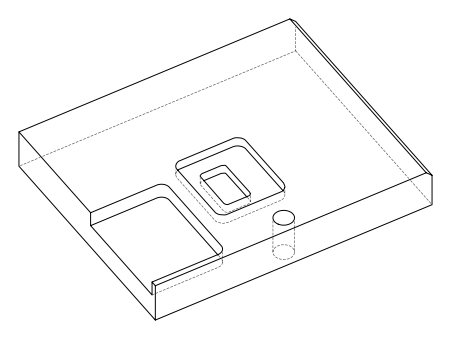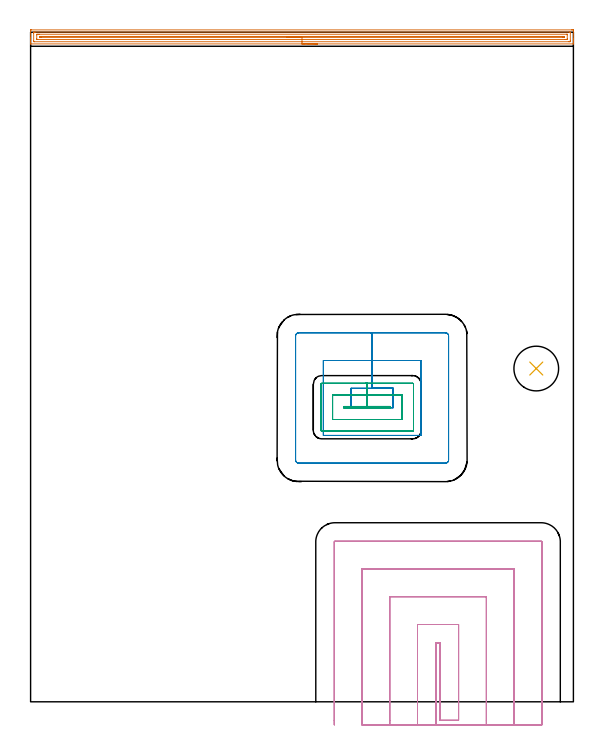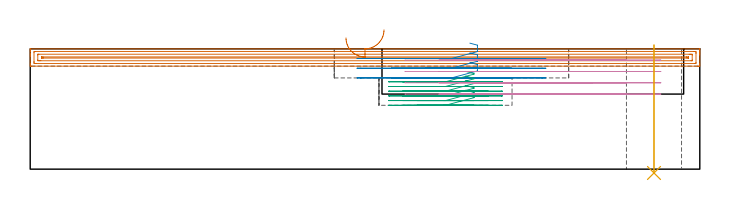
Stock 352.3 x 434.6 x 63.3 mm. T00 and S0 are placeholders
(PLAN: 5 operations, 4 tool changes, 34.9 min)
(1 AREA_MILL | FG_CHAMFER_SURFACE | UGT0205_001 | 11.45 min | 14586 mm3)
(2 MILL_RECTANGULAR_POCKET | POCKET_RECTANGULAR_STRAIGHT | UGT0201_106 | Follow Part, ap 6, ae 75% | 4.62 min | 202343 mm3)
(3 MILL_RECTANGULAR_POCKET_1 | POCKET_RECTANGULAR_STRAIGHT_1 | NXT0201_013 | Follow Part, ap 2.5, ae 75% | 5.1 min | 40958 mm3)
(4 MILL_SLOT | SLOT_PARTIAL_RECTANGULAR | UGT0201_106 | Follow Part, ap 6, ae 75% | 13.49 min | 437378 mm3)
(5 INDEXABLE_INSERT_DRILL_THROUGH_HOLE_FROM_SOLID | STEP1HOLE | NXT0302_029 | 0.27 min | 41745 mm3)
(TOOL UGT0205_001 | Chamfer Mill 20 x 3 x 45 deg. | D20 FL50 Z2)
(TOOL UGT0201_106 | End Mill 24 mm | D24 FL25 Z2)
(TOOL NXT0201_013 | ENDMILL 10mm | D10 FL30 Z4)
(TOOL NXT0302_029 | Index. Insert Drill 29mm [880-D2900L32-05] | D29 PA176 FL145 Z2)
(OP 1 AREA_MILL)
G17 G21 G94 G90
T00 M6
G54
G17 G0 G90 X186.15 Y427. S1061 M3
G43 Z73.3 H0
G94 G1 X186.112 Z72.428 F250.
X185.998 Z71.563
X185.809 Z70.712
X185.547 Z69.88
X185.213 Z69.074
X184.81 Z68.3
X184.342 Z67.564
X183.81 Z66.872
X183.221 Z66.229
X182.578 Z65.64
X181.886 Z65.108
X181.15 Z64.64
X180.376 Z64.237
X179.57 Z63.903
X178.738 Z63.641
X177.887 Z63.452
X177.022 Z63.338
X176.15 Z63.3
X0.171
X0.01 Y427.003 Z63.288
X0.007 Y427.039 Z63.252
X0. Y427.421 Z62.878
Y427.761 Z62.538
Y428.44 Z61.855
Y429.668 Z60.629
Y430.217 Z60.077
Y430.831 Z59.464
Y434.935 Z55.362
X0.004 Y435.549 Z54.749
X0.008 Y436.092 Z54.206
X0.069 Y436.094 Z54.204
X0.617 Y436.1 Z54.2
X351.129
X351.683 Y436.099 Z54.201
X352.231 Y436.094 Z54.204
X352.292 Y436.092 Z54.206
X352.296 Y435.549 Z54.749
X352.3 Y434.935 Z55.363
Y430.217 Z60.077
Y429.668 Z60.629
Y429.328 Z60.968
Y428.779 Z61.517
Y428.44 Z61.855
Y427.761 Z62.539
Y427.421 Z62.878
Y427.041 Z63.25
X352.291 Y427.002 Z63.288
X352.129 Y427. Z63.3
X176.15
Y428.414 Z61.886
X2.429 Y428.415 Z61.885
X2.404
X2.01 Y428.44 Z61.86
X2.001 Y428.84 Z61.46
X2. Y433.771 Z56.529
X2.001 Y434.172 Z56.128
X2.01 Y434.66 Z55.64
X2.379 Y434.685 Z55.615
X2.404
X3.271 Y434.686 Z55.614
X349.871 Y434.685 Z55.615
X349.896 Y434.684 Z55.616
X350.29 Y434.66 Z55.64
X350.299 Y434.26 Z56.04
X350.3 Y429.328 Z60.972
X350.299 Y428.928 Z61.372
X350.29 Y428.44 Z61.86
X349.921 Y428.415 Z61.885
X349.896
X349.029 Y428.414 Z61.886
X176.15
Y429.828 Z60.472
X4.581
X4.19 Y429.83 Z60.47
X4.061 Y429.832 Z60.468
X4.022 Y429.835 Z60.465
X4.01 Y429.902 Z60.398
X4.004 Y430.028 Z60.272
X4.001 Y430.217 Z60.083
Y432.883 Z57.417
X4.002 Y433.07 Z57.23
X4.01 Y433.255 Z57.045
X4.19 Y433.264 Z57.036
X4.695 Y433.27 Z57.03
X5.084 Y433.271 Z57.029
X5.586 Y433.272 Z57.028
X347.719 Y433.271 Z57.029
X348.11 Y433.27 Z57.03
X348.239 Y433.268 Z57.032
X348.278 Y433.265 Z57.035
X348.29 Y433.198 Z57.102
X348.296 Y433.072 Z57.228
X348.299 Y432.883 Z57.417
Y430.217 Z60.083
X348.298 Y430.029 Z60.271
X348.29 Y429.845 Z60.455
X348.11 Y429.835 Z60.465
X347.605 Y429.83 Z60.47
X347.216 Y429.829 Z60.471
X346.714 Y429.828 Z60.472
X176.15
Y431.243 Z59.057
X6.732
X6.115 Y431.248 Z59.052
X6.021 Y431.249 Z59.051
X6.01 Y431.34 Z58.96
X6.008 Y431.55 Z58.75
X6.01 Y431.76 Z58.54
X6.021 Y431.851 Z58.449
X6.118 Y431.854 Z58.446
X6.252 Y431.856 Z58.444
X6.87 Y431.857 Z58.443
X345.568
X346.185 Y431.852 Z58.448
X346.279 Y431.85 Z58.45
X346.29 Y431.76 Z58.54
X346.292 Y431.55 Z58.75
X346.29 Y431.34 Z58.96
X346.279 Y431.249 Z59.051
X346.181 Y431.247 Z59.053
X345.292 Y431.243 Z59.057
X176.15
X175.278 Z59.095
X174.414 Z59.209
X173.562 Z59.398
X172.73 Z59.66
X171.924 Z59.994
X171.15 Z60.397
X170.414 Z60.866
X169.722 Z61.397
X169.079 Z61.986
X168.49 Z62.629
X167.959 Z63.322
X167.49 Z64.057
X167.087 Z64.831
X166.753 Z65.637
X166.491 Z66.469
X166.302 Z67.321
X166.188 Z68.186
X166.15 Z69.057
G0 Z73.3
M5
M2
(OP 2 MILL_RECTANGULAR_POCKET)
G17 G21 G94 G90
T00 M6
G54
G17 G0 G90 X231.321 Y190.9 S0 M3
G43 Z73.3 H0
Z66.3
G94 G1 X235.3 Z65.234 F250.
Y203.5 Z61.857
X221.65 Z58.2
X208. F500.
Y190.9
X235.3
Y203.5
X221.65
Y221.5
X190.
Y172.9
X253.3
Y221.5
X221.65
Y239.5
X174.
G3 X172. Y237.5 R2.
G1 Y156.9
G3 X174. Y154.9 R2.
G1 X269.3
G3 X271.3 Y156.9 R2.
G1 Y237.5
G3 X269.3 Y239.5 R2.
G1 X221.65
X220.65
G0 X231.321 Y190.9 Z61.2
G1 X235.3 Z60.134 F250.
Y203.5 Z56.757
X221.65 Z53.1
X208. F500.
Y190.9
X235.3
Y203.5
X221.65
Y221.5
X190.
Y172.9
X253.3
Y221.5
X221.65
Y239.5
X174.
G3 X172. Y237.5 R2.
G1 Y156.9
G3 X174. Y154.9 R2.
G1 X269.3
G3 X271.3 Y156.9 R2.
G1 Y237.5
G3 X269.3 Y239.5 R2.
G1 X221.65
X220.65
G0 X231.321 Y190.9 Z56.1
G1 X235.3 Z55.034 F250.
Y203.5 Z51.658
X221.65 Z48.
X208. F500.
Y190.9
X235.3
Y203.5
X221.65
Y221.5
X190.
Y172.9
X253.3
Y221.5
X221.65
Y239.5
X174.
G3 X172. Y237.5 R2.
G1 Y156.9
G3 X174. Y154.9 R2.
G1 X269.3
G3 X271.3 Y156.9 R2.
G1 Y237.5
G3 X269.3 Y239.5 R2.
G1 X221.65
X220.65
G0 Z73.3
M5
M2
(OP 3 MILL_RECTANGULAR_POCKET_1)
G17 G21 G94 G90
T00 M6
G54
G17 G0 G90 X229.067 Y190.7 S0 M3
G43 Z73.3 H0
Z51.45
G94 G1 X233.5 Z50.262 F250.
Y191.7 Z49.994
X218.5 Z45.975
X203.5 F500.
Y190.7
X233.5
Y191.7
X218.5
Y199.2
X196.
Y183.2
X241.
Y199.2
X218.5
Y206.7
X189.
G3 X188.5 Y206.2 R0.5
G1 Y176.2
G3 X189. Y175.7 R0.5
G1 X248.
G3 X248.5 Y176.2 R0.5
G1 Y206.2
G3 X248. Y206.7 R0.5
G1 X218.5
X217.5
G0 X229.067 Y190.7 Z48.975
G1 X233.5 Z47.787 F250.
Y191.7 Z47.519
X218.5 Z43.5
X203.5 F500.
Y190.7
X233.5
Y191.7
X218.5
Y199.2
X196.
Y183.2
X241.
Y199.2
X218.5
Y206.7
X189.
G3 X188.5 Y206.2 R0.5
G1 Y176.2
G3 X189. Y175.7 R0.5
G1 X248.
G3 X248.5 Y176.2 R0.5
G1 Y206.2
G3 X248. Y206.7 R0.5
G1 X218.5
X217.5
G0 X229.067 Y190.7 Z46.5
G1 X233.5 Z45.312 F250.
Y191.7 Z45.044
X218.5 Z41.025
X203.5 F500.
Y190.7
X233.5
Y191.7
X218.5
Y199.2
X196.
Y183.2
X241.
Y199.2
X218.5
Y206.7
X189.
G3 X188.5 Y206.2 R0.5
G1 Y176.2
G3 X189. Y175.7 R0.5
G1 X248.
G3 X248.5 Y176.2 R0.5
G1 Y206.2
G3 X248. Y206.7 R0.5
G1 X218.5
X217.5
G0 X229.067 Y190.7 Z44.025
G1 X233.5 Z42.837 F250.
Y191.7 Z42.569
X218.5 Z38.55
X203.5 F500.
Y190.7
X233.5
Y191.7
X218.5
Y199.2
X196.
Y183.2
X241.
Y199.2
X218.5
Y206.7
X189.
G3 X188.5 Y206.2 R0.5
G1 Y176.2
G3 X189. Y175.7 R0.5
G1 X248.
G3 X248.5 Y176.2 R0.5
G1 Y206.2
G3 X248. Y206.7 R0.5
G1 X218.5
X217.5
G0 X229.067 Y190.7 Z41.55
G1 X233.5 Z40.362 F250.
Y191.7 Z40.094
X218.5 Z36.075
X203.5 F500.
Y190.7
X233.5
Y191.7
X218.5
Y199.2
X196.
Y183.2
X241.
Y199.2
X218.5
Y206.7
X189.
G3 X188.5 Y206.2 R0.5
G1 Y176.2
G3 X189. Y175.7 R0.5
G1 X248.
G3 X248.5 Y176.2 R0.5
G1 Y206.2
G3 X248. Y206.7 R0.5
G1 X218.5
X217.5
G0 X229.067 Y190.7 Z39.075
G1 X233.5 Z37.887 F250.
Y191.7 Z37.619
X218.5 Z33.6
X203.5 F500.
Y190.7
X233.5
Y191.7
X218.5
Y199.2
X196.
Y183.2
X241.
Y199.2
X218.5
Y206.7
X189.
G3 X188.5 Y206.2 R0.5
G1 Y176.2
G3 X189. Y175.7 R0.5
G1 X248.
G3 X248.5 Y176.2 R0.5
G1 Y206.2
G3 X248. Y206.7 R0.5
G1 X218.5
X217.5
G0 Z73.3
M5
M2
(OP 4 MILL_SLOT)
G17 G21 G94 G90
T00 M6
G54
G17 G0 G90 X263.1 Y-15. S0 M3
G43 Z73.3 H0
Z57.35
G94 G1 Y-12. F250.
Y38.2 F500.
X265.8
Y-12.
X277.8
Y50.2
X251.1
Y-12.
Y-15. F250.
X295.8
Y-12.
Y68.2 F500.
X233.1
Y-12.
Y-15. F250.
X313.8
Y-12.
Y86.2 F500.
X215.1
Y-12.
Y-15. F250.
X331.8
Y-12.
Y103.8 F500.
G3 X331.4 Y104.2 R0.4
G1 X197.5
G3 X197.1 Y103.8 R0.4
G1 Y-12.
Y-15. F250.
G0 X263.1 Z51.4
G1 Y-12.
Y38.2 F500.
X265.8
Y-12.
X277.8
Y50.2
X251.1
Y-12.
Y-15. F250.
X295.8
Y-12.
Y68.2 F500.
X233.1
Y-12.
Y-15. F250.
X313.8
Y-12.
Y86.2 F500.
X215.1
Y-12.
Y-15. F250.
X331.8
Y-12.
Y103.8 F500.
G3 X331.4 Y104.2 R0.4
G1 X197.5
G3 X197.1 Y103.8 R0.4
G1 Y-12.
Y-15. F250.
G0 X263.1 Z45.45
G1 Y-12.
Y38.2 F500.
X265.8
Y-12.
X277.8
Y50.2
X251.1
Y-12.
Y-15. F250.
X295.8
Y-12.
Y68.2 F500.
X233.1
Y-12.
Y-15. F250.
X313.8
Y-12.
Y86.2 F500.
X215.1
Y-12.
Y-15. F250.
X331.8
Y-12.
Y103.8 F500.
G3 X331.4 Y104.2 R0.4
G1 X197.5
G3 X197.1 Y103.8 R0.4
G1 Y-12.
Y-15. F250.
G0 X263.1 Z39.5
G1 Y-12.
Y38.2 F500.
X265.8
Y-12.
X277.8
Y50.2
X251.1
Y-12.
Y-15. F250.
X295.8
Y-12.
Y68.2 F500.
X233.1
Y-12.
Y-15. F250.
X313.8
Y-12.
Y86.2 F500.
X215.1
Y-12.
Y-15. F250.
X331.8
Y-12.
Y103.8 F500.
G3 X331.4 Y104.2 R0.4
G1 X197.5
G3 X197.1 Y103.8 R0.4
G1 Y-12.
Y-15. F250.
G0 Z73.3
M5
M2
(OP 5 INDEXABLE_INSERT_DRILL_THROUGH_HOLE_FROM_SOLID)
G17 G21 G94 G90
T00 M6
G54
G17 G0 G90 X328.2 Y216.3 S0 M3
G43 Z73.3 H1
G94 G81 G98 Z-2.006 F250. R65.3
G80
M5
M2
